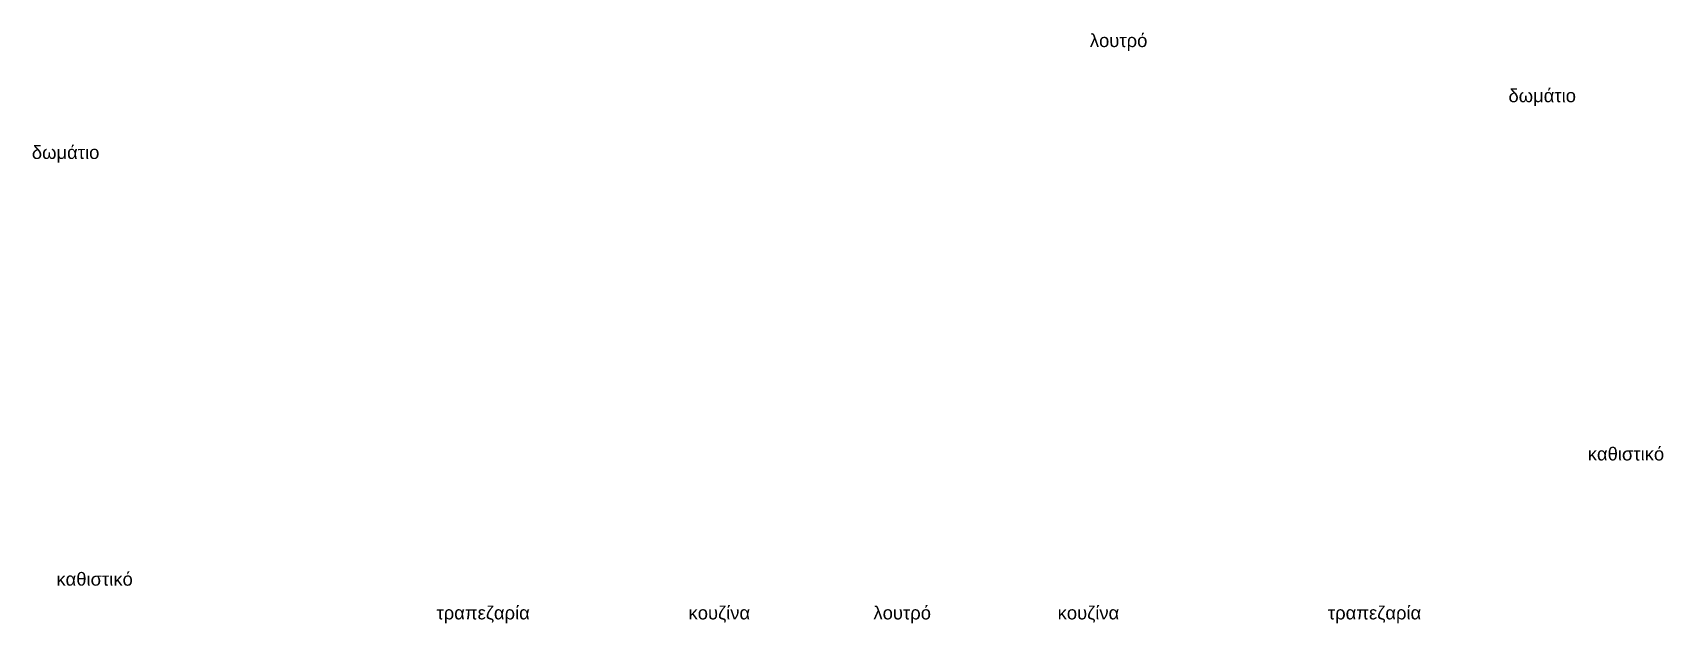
# Model space of a CAD drawing. Header units: millimetres. Extents: x -105875 to -105731, y 12209 to 12232.
# Drawn here: x -105746.03 to -105730.57, y 12211.7 to 12217.3 of the extents above.
import ezdxf

# ---------------------------------------------------------------- set-up
doc = ezdxf.new("R2010")
doc.units = ezdxf.units.MM
doc.layers.add('0 @ 0.05', color=7, linetype='Continuous')
doc.styles.add('Ελληνικά AEC', font='arial.ttf', dxfattribs={"height": 2.5})

msp = doc.modelspace()

# ---------------------------------------------------------------- texts
at = {"layer": '0 @ 0.05', "color": 0, "style": 'Ελληνικά AEC'}
for s, p in [('λουτρό', (-105736.00926, 12217.166516)), ('δωμάτιο', (-105732.042467, 12216.643865)), ('δωμάτιο', (-105746.034971, 12216.105829)), ('καθιστικό', (-105731.291015, 12213.248519)), ('καθιστικό', (-105745.802312, 12212.062012)), ('τραπεζαρία', (-105742.200562, 12211.742186)), ('κουζίνα', (-105739.812088, 12211.742186)), ('λουτρό', (-105738.059953, 12211.742186)), ('κουζίνα', (-105736.314455, 12211.742186)), ('τραπεζαρία', (-105733.753376, 12211.742186))]:
    msp.add_text(s, height=0.125, dxfattribs=at).set_placement(p)

doc.saveas('drawing.dxf')
